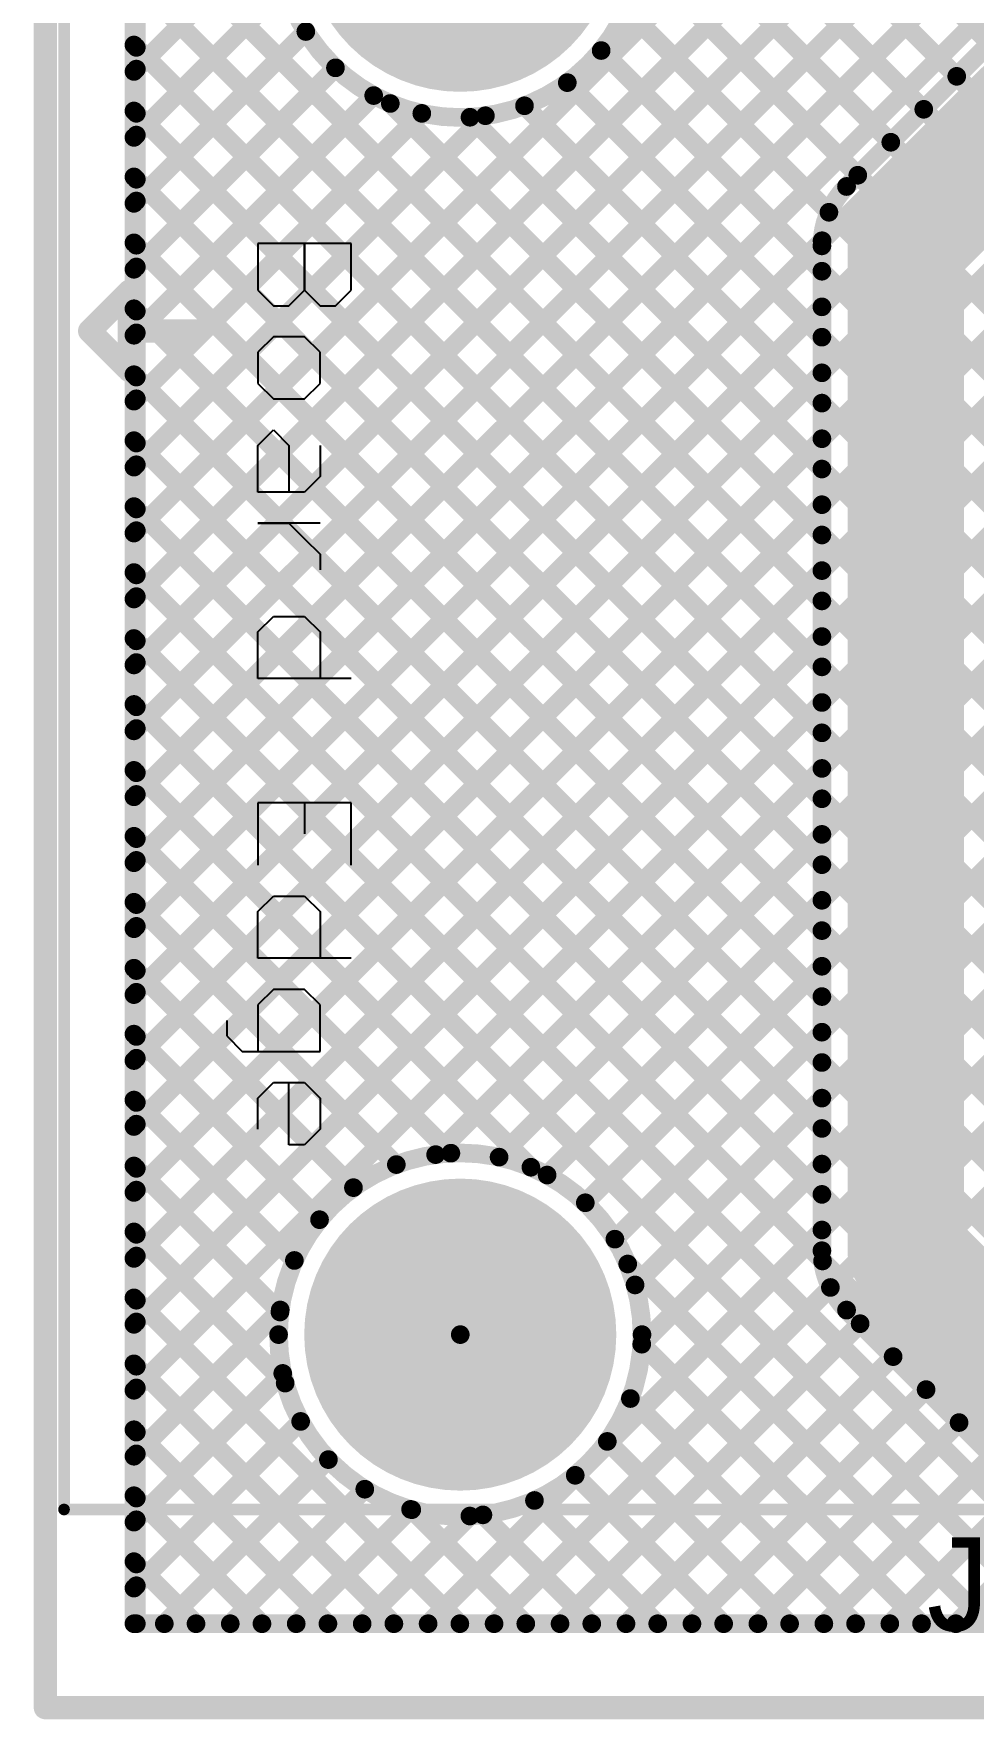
# Model space of a CAD drawing. Header units: millimetres. Extents: x 3.9 to 7.44, y 1.03 to 3.16.
# Drawn here: x 3.897 to 4.3, y 1.027 to 1.75 of the extents above; entities that cross this region are included whole.
import ezdxf

# ---------------------------------------------------------------- set-up
doc = ezdxf.new("R2010")
doc.units = ezdxf.units.MM
doc.header["$MEASUREMENT"] = 0
for name, color, linetype in [('BottomLayer', 5, 'Continuous'), ('BottomSolder', 6, 'Continuous'), ('Mechanical2', 216, 'Continuous'), ('PadHoleLayer', 156, 'Continuous'), ('TopLayer', 1, 'Continuous'), ('TopOverlay', 2, 'Continuous'), ('TopSolder', 216, 'Continuous')]:
    doc.layers.add(name, color=color, linetype=linetype)

# ---------------------------------------------------------------- blocks, each defined once
blk = doc.blocks.new('0705510040_58')
at = {"layer": 'BottomSolder', "const_width": 0.004}
blk.add_lwpolyline([(0.323, -0.17008, 1), (0.327, -0.17008, 1)], format="xyb", close=True, dxfattribs=at)
at = {"layer": 'PadHoleLayer', "const_width": 0.06693}
for points in [[(-0.30846, -0.17008, 1), (-0.24154, -0.17008, 1)], [(0.29154, -0.17008, 1), (0.35846, -0.17008, 1)]]:
    blk.add_lwpolyline(points, format="xyb", close=True, dxfattribs=at)
at = {"layer": 'TopOverlay'}
for p, q in [((-0.143, -0.21689), (-0.143, -0.25688)), ((-0.12301, -0.21689), (-0.143, -0.21689)), ((-0.11634, -0.22356), (-0.12301, -0.21689)), ((0.04361, -0.21689), (0.04361, -0.25688)), ((0.12358, -0.21689), (0.09692, -0.21689)), ((0.09692, -0.21689), (0.09692, -0.25688)), ((0.16357, -0.21689), (0.16357, -0.25688)), ((-0.11634, -0.23022), (-0.11634, -0.22356)), ((-0.12301, -0.23689), (-0.11634, -0.23022)), ((-0.09635, -0.23022), (-0.10301, -0.23689)), ((-0.08302, -0.23022), (-0.09635, -0.23022)), ((-0.07635, -0.23689), (-0.08302, -0.23022)), ((-0.05636, -0.23022), (-0.04303, -0.23022)), ((-0.04303, -0.23022), (-0.03637, -0.23689)), ((-0.02304, -0.23022), (-0.02304, -0.25688)), ((-0.01637, -0.23689), (-0.00971, -0.23022)), ((-0.00971, -0.23022), (-0.00305, -0.23022)), ((0.01695, -0.23689), (0.02361, -0.23022)), ((0.02361, -0.23022), (0.04361, -0.23022)), ((0.13691, -0.23689), (0.14357, -0.23022)), ((0.14357, -0.23022), (0.16357, -0.23022)), ((0.18356, -0.23022), (0.1769, -0.23689)), ((0.20355, -0.23022), (0.18356, -0.23022)), ((0.20355, -0.26355), (0.20355, -0.23022)), ((0.21688, -0.23689), (0.22355, -0.23022)), ((0.22355, -0.23022), (0.23688, -0.23022)), ((0.23688, -0.23022), (0.24354, -0.23689)), ((-0.12301, -0.23689), (-0.143, -0.23689)), ((-0.143, -0.23689), (-0.12301, -0.23689)), ((-0.11634, -0.24355), (-0.12301, -0.23689)), ((-0.10301, -0.23689), (-0.10301, -0.25022)), ((-0.07635, -0.25022), (-0.07635, -0.23689)), ((-0.03637, -0.23689), (-0.03637, -0.25688)), ((-0.02304, -0.24355), (-0.01637, -0.23689)), ((0.01695, -0.25022), (0.01695, -0.23689)), ((0.09692, -0.23689), (0.11025, -0.23689)), ((0.13691, -0.25022), (0.13691, -0.23689)), ((0.1769, -0.23689), (0.1769, -0.25022)), ((0.21688, -0.25022), (0.21688, -0.23689)), ((0.24354, -0.23689), (0.24354, -0.24355)), ((-0.11634, -0.25022), (-0.11634, -0.24355)), ((-0.06303, -0.25022), (-0.05636, -0.24355)), ((-0.05636, -0.24355), (-0.03637, -0.24355)), ((-0.02304, -0.25688), (-0.02304, -0.24355)), ((0.24354, -0.24355), (0.21688, -0.24355)), ((-0.12301, -0.25688), (-0.11634, -0.25022)), ((-0.10301, -0.25022), (-0.09635, -0.25688)), ((-0.08302, -0.25688), (-0.07635, -0.25022)), ((-0.05636, -0.25688), (-0.06303, -0.25022)), ((0.02361, -0.25688), (0.01695, -0.25022)), ((0.14357, -0.25688), (0.13691, -0.25022)), ((0.1769, -0.25022), (0.18356, -0.25688)), ((0.22355, -0.25688), (0.21688, -0.25022)), ((-0.143, -0.25688), (-0.12301, -0.25688)), ((-0.09635, -0.25688), (-0.08302, -0.25688)), ((-0.03637, -0.25688), (-0.05636, -0.25688)), ((0.04361, -0.25688), (0.02361, -0.25688)), ((0.09692, -0.25688), (0.12358, -0.25688)), ((0.16357, -0.25688), (0.14357, -0.25688)), ((0.18356, -0.25688), (0.20355, -0.25688)), ((0.23688, -0.25688), (0.22355, -0.25688)), ((0.19689, -0.27021), (0.20355, -0.26355)), ((0.19023, -0.27021), (0.19689, -0.27021))]:
    blk.add_line(p, q, dxfattribs=at)
for points, const_width in [([(0.4, -0.34), (0.4, 0.114)], 0.005), ([(-0.1055, -0.312), (-0.1055, -0.282)], 0.01), ([(-0.1055, -0.329), (-0.1225, -0.312)], 0.01), ([(-0.1055, -0.312), (-0.1225, -0.312)], 0.01), ([(-0.0885, -0.312), (-0.1055, -0.312)], 0.01), ([(-0.1055, -0.329), (-0.0895, -0.313)], 0.01), ([(0.4, -0.34), (-0.353, -0.34)], 0.005)]:
    blk.add_lwpolyline(points, dxfattribs=dict(at, const_width=const_width))
for points, const_width in [([(-0.108, -0.282, 1), (-0.103, -0.282, 1)], 0.005), ([(-0.125, -0.312, 1), (-0.12, -0.312, 1)], 0.005), ([(-0.125, -0.312, 1), (-0.12, -0.312, 1)], 0.005), ([(-0.108, -0.312, 1), (-0.103, -0.312, 1)], 0.005), ([(-0.108, -0.312, 1), (-0.103, -0.312, 1)], 0.005), ([(-0.108, -0.312, 1), (-0.103, -0.312, 1)], 0.005), ([(-0.092, -0.313, 1), (-0.087, -0.313, 1)], 0.005), ([(-0.091, -0.312, 1), (-0.086, -0.312, 1)], 0.005), ([(-0.108, -0.329, 1), (-0.103, -0.329, 1)], 0.005), ([(-0.108, -0.329, 1), (-0.103, -0.329, 1)], 0.005), ([(0.39875, -0.34, 1), (0.40125, -0.34, 1)], 0.0025), ([(0.39875, -0.34, 1), (0.40125, -0.34, 1)], 0.0025)]:
    blk.add_lwpolyline(points, format="xyb", close=True, dxfattribs=dict(at, const_width=const_width))
at = {"layer": 'TopSolder', "const_width": 0.004}
blk.add_lwpolyline([(0.323, -0.17008, 1), (0.327, -0.17008, 1)], format="xyb", close=True, dxfattribs=at)

msp = doc.modelspace()

# ---------------------------------------------------------------- linework, layer by layer
at = {"layer": 'BottomLayer'}
for points, const_width in [([(3.941, 1.068), (3.941, 2.997)], 0.008), ([(3.941, 1.50855), (4.52695, 2.0945)], 0.008), ([(3.941, 1.48027), (4.55523, 2.0945)], 0.008), ([(3.941, 1.45198), (4.58352, 2.0945)], 0.008), ([(3.941, 1.53684), (4.49866, 2.0945)], 0.008), ([(3.941, 1.39542), (4.64008, 2.0945)], 0.008), ([(3.941, 1.4237), (4.6118, 2.0945)], 0.008), ([(3.941, 2.08355), (4.29282, 1.73173)], 0.008), ([(3.941, 2.05527), (4.27868, 1.71759)], 0.008), ([(4.06024, 1.9926), (4.30696, 1.74587)], 0.008), ([(4.15496, 1.81302), (4.26454, 1.70345)], 0.008), ([(3.941, 1.80071), (4.235, 1.50671)], 0.008), ([(3.941, 1.73483), (4.00209, 1.79592)], 0.008), ([(4.15726, 1.78244), (4.25039, 1.6893)], 0.008), ([(3.941, 1.77242), (4.235, 1.47842)], 0.008), ([(3.941, 1.70654), (4.005, 1.77055)], 0.008), ([(4.24559, 1.6845), (4.3285, 1.76741)], 0.008), ([(4.15111, 1.7603), (4.23801, 1.67341)], 0.008), ([(4.271, 1.659), (4.354, 1.742)], 0.05), ([(3.941, 1.67826), (4.01368, 1.75094)], 0.008), ([(3.941, 1.74414), (4.235, 1.45014)], 0.008), ([(4.14034, 1.74279), (4.235, 1.64813)], 0.008), ([(3.941, 1.64997), (4.02639, 1.73537)], 0.008), ([(4.12582, 1.72902), (4.235, 1.61984)], 0.008), ([(3.941, 1.62169), (4.04279, 1.72348)], 0.008), ([(4.04991, 1.72008), (4.235, 1.53499)], 0.008), ([(4.10746, 1.7191), (4.235, 1.59156)], 0.008), ([(3.941, 1.71586), (4.235, 1.42185)], 0.008), ([(3.941, 1.59341), (4.06343, 1.71584)], 0.008), ([(3.941, 1.56512), (4.0907, 1.71482)], 0.008), ([(4.08409, 1.71418), (4.235, 1.56328)], 0.008), ([(3.941, 1.68757), (4.235, 1.39357)], 0.008), ([(4.271, 1.228), (4.271, 1.659)], 0.05), ([(3.941, 1.36713), (4.23507, 1.6612)], 0.008), ([(3.941, 1.65929), (4.235, 1.36529)], 0.008), ([(4.235, 1.228), (4.235, 1.659)], 0.008), ([(3.941, 1.33885), (4.235, 1.63285)], 0.008), ([(3.941, 1.631), (4.235, 1.337)], 0.008), ([(3.941, 1.31056), (4.235, 1.60456)], 0.008), ([(3.941, 1.60272), (4.235, 1.30872)], 0.008), ([(3.941, 1.28228), (4.235, 1.57628)], 0.008), ([(3.941, 1.57443), (4.235, 1.28043)], 0.008), ([(3.941, 1.25399), (4.235, 1.54799)], 0.008), ([(3.941, 1.54615), (4.235, 1.25215)], 0.008), ([(3.941, 1.22571), (4.235, 1.51971)], 0.008), ([(3.941, 1.51787), (4.23527, 1.22359)], 0.008), ([(3.941, 1.19743), (4.235, 1.49143)], 0.008), ([(3.941, 1.48958), (4.36258, 1.068)], 0.008), ([(3.941, 1.16914), (4.235, 1.46314)], 0.008), ([(3.941, 1.4613), (4.3343, 1.068)], 0.008), ([(4.06935, 1.26921), (4.235, 1.43486)], 0.008), ([(3.941, 1.43301), (4.11021, 1.2638)], 0.008), ([(4.09656, 1.26813), (4.235, 1.40657)], 0.008), ([(3.941, 1.40473), (4.0759, 1.26983)], 0.008), ([(4.11716, 1.26045), (4.235, 1.37829)], 0.008), ([(3.941, 1.37644), (4.0525, 1.26494)], 0.008), ([(3.941, 1.34816), (4.03411, 1.25504)], 0.008), ([(4.13354, 1.24855), (4.235, 1.35)], 0.008), ([(4.13354, 1.24855), (4.235, 1.35)], 0.008), ([(3.941, 1.31987), (4.01957, 1.2413)], 0.008), ([(4.14623, 1.23295), (4.235, 1.32172)], 0.008), ([(3.941, 1.29159), (4.00878, 1.22381)], 0.008), ([(4.15488, 1.21331), (4.235, 1.29344)], 0.008), ([(3.941, 1.26331), (4.0026, 1.20171)], 0.008), ([(4.15774, 1.18789), (4.235, 1.26515)], 0.008), ([(4.271, 1.228), (4.393, 1.106)], 0.05), ([(3.941, 1.23502), (4.00482, 1.1712)], 0.008), ([(4.06613, 1.068), (4.235, 1.23687)], 0.008), ([(4.15172, 1.22229), (4.30601, 1.068)], 0.008), ([(4.09442, 1.068), (4.23864, 1.21222)], 0.008), ([(3.941, 1.20674), (4.07974, 1.068)], 0.008), ([(3.941, 1.14086), (4.00271, 1.20257)], 0.008), ([(4.1227, 1.068), (4.25139, 1.19669)], 0.008), ([(4.24559, 1.2025), (4.3675, 1.08059)], 0.008), ([(4.15099, 1.068), (4.26554, 1.18255)], 0.008), ([(4.15775, 1.18798), (4.27773, 1.068)], 0.008), ([(3.941, 1.17845), (4.05145, 1.068)], 0.008), ([(3.941, 1.11257), (4.00379, 1.17536)], 0.008), ([(4.17927, 1.068), (4.27968, 1.16841)], 0.008), ([(4.15287, 1.16458), (4.24944, 1.068)], 0.008), ([(3.941, 1.08429), (4.01147, 1.15476)], 0.008), ([(4.20755, 1.068), (4.29382, 1.15427)], 0.008), ([(3.941, 1.15017), (4.02317, 1.068)], 0.008), ([(4.14297, 1.14619), (4.22116, 1.068)], 0.008), ([(3.953, 1.068), (4.02337, 1.13838)], 0.008), ([(3.953, 1.068), (4.02337, 1.13838)], 0.008), ([(4.23584, 1.068), (4.30796, 1.14012)], 0.008), ([(4.12922, 1.13165), (4.19287, 1.068)], 0.008), ([(3.98128, 1.068), (4.03897, 1.12569)], 0.008), ([(4.26412, 1.068), (4.32211, 1.12598)], 0.008), ([(3.941, 1.12188), (3.99488, 1.068)], 0.008), ([(4.00956, 1.068), (4.05861, 1.11704)], 0.008), ([(4.05912, 1.1169), (4.10802, 1.068)], 0.008), ([(4.11173, 1.12086), (4.16459, 1.068)], 0.008), ([(4.03785, 1.068), (4.08403, 1.11418)], 0.008), ([(4.08963, 1.11468), (4.13631, 1.068)], 0.008), ([(4.29241, 1.068), (4.33625, 1.11184)], 0.008), ([(3.941, 1.0936), (3.9666, 1.068)], 0.008), ([(3.941, 1.068), (4.47043, 1.068)], 0.008)]:
    msp.add_lwpolyline(points, dxfattribs=dict(at, const_width=const_width))
for points, const_width in [([(4.15785, 1.792, 1), (4.00199, 1.792, 1)], 0.008), ([(4.01168, 1.75094, 1), (4.01568, 1.75094, 1)], 0.004), ([(3.939, 1.74414, 1), (3.943, 1.74414, 1)], 0.004), ([(4.13834, 1.74279, 1), (4.14234, 1.74279, 1)], 0.004), ([(3.939, 1.73483, 1), (3.943, 1.73483, 1)], 0.004), ([(4.02439, 1.73537, 1), (4.02839, 1.73537, 1)], 0.004), ([(4.29082, 1.73173, 1), (4.29482, 1.73173, 1)], 0.004), ([(4.12382, 1.72902, 1), (4.12782, 1.72902, 1)], 0.004), ([(4.04079, 1.72348, 1), (4.04479, 1.72348, 1)], 0.004), ([(4.04791, 1.72008, 1), (4.05191, 1.72008, 1)], 0.004), ([(4.10546, 1.7191, 1), (4.10946, 1.7191, 1)], 0.004), ([(4.27668, 1.71759, 1), (4.28068, 1.71759, 1)], 0.004), ([(3.939, 1.71586, 1), (3.943, 1.71586, 1)], 0.004), ([(4.06143, 1.71584, 1), (4.06543, 1.71584, 1)], 0.004), ([(4.08209, 1.71418, 1), (4.08609, 1.71418, 1)], 0.004), ([(4.0887, 1.71482, 1), (4.0927, 1.71482, 1)], 0.004), ([(3.939, 1.70654, 1), (3.943, 1.70654, 1)], 0.004), ([(4.26254, 1.70345, 1), (4.26654, 1.70345, 1)], 0.004), ([(4.24839, 1.6893, 1), (4.25239, 1.6893, 1)], 0.004), ([(3.939, 1.68757, 1), (3.943, 1.68757, 1)], 0.004), ([(4.24354, 1.68446, 1), (4.24754, 1.68446, 1)], 0.004), ([(4.24359, 1.6845, 1), (4.24759, 1.6845, 1)], 0.004), ([(4.24359, 1.6845, 1), (4.24759, 1.6845, 1)], 0.004), ([(3.939, 1.67826, 1), (3.943, 1.67826, 1)], 0.004), ([(4.23601, 1.67341, 1), (4.24001, 1.67341, 1)], 0.004), ([(4.2585, 1.659, 1), (4.2835, 1.659, 1)], 0.025), ([(4.2585, 1.659, 1), (4.2835, 1.659, 1)], 0.025), ([(3.939, 1.65929, 1), (3.943, 1.65929, 1)], 0.004), ([(4.233, 1.659, 1), (4.237, 1.659, 1)], 0.004), ([(4.233, 1.659, 1), (4.237, 1.659, 1)], 0.004), ([(4.233, 1.659, 1), (4.237, 1.659, 1)], 0.004), ([(4.23307, 1.6612, 1), (4.23707, 1.6612, 1)], 0.004), ([(3.939, 1.64997, 1), (3.943, 1.64997, 1)], 0.004), ([(4.233, 1.64813, 1), (4.237, 1.64813, 1)], 0.004), ([(3.939, 1.631, 1), (3.943, 1.631, 1)], 0.004), ([(4.233, 1.63285, 1), (4.237, 1.63285, 1)], 0.004), ([(3.939, 1.62169, 1), (3.943, 1.62169, 1)], 0.004), ([(4.233, 1.61984, 1), (4.237, 1.61984, 1)], 0.004), ([(3.939, 1.60272, 1), (3.943, 1.60272, 1)], 0.004), ([(4.233, 1.60456, 1), (4.237, 1.60456, 1)], 0.004), ([(3.939, 1.59341, 1), (3.943, 1.59341, 1)], 0.004), ([(4.233, 1.59156, 1), (4.237, 1.59156, 1)], 0.004), ([(3.939, 1.57443, 1), (3.943, 1.57443, 1)], 0.004), ([(4.233, 1.57628, 1), (4.237, 1.57628, 1)], 0.004), ([(3.939, 1.56512, 1), (3.943, 1.56512, 1)], 0.004), ([(4.233, 1.56328, 1), (4.237, 1.56328, 1)], 0.004), ([(3.939, 1.54615, 1), (3.943, 1.54615, 1)], 0.004), ([(4.233, 1.54799, 1), (4.237, 1.54799, 1)], 0.004), ([(3.939, 1.53684, 1), (3.943, 1.53684, 1)], 0.004), ([(4.233, 1.53499, 1), (4.237, 1.53499, 1)], 0.004), ([(3.939, 1.51787, 1), (3.943, 1.51787, 1)], 0.004), ([(4.233, 1.51971, 1), (4.237, 1.51971, 1)], 0.004), ([(3.939, 1.50855, 1), (3.943, 1.50855, 1)], 0.004), ([(4.233, 1.50671, 1), (4.237, 1.50671, 1)], 0.004), ([(3.939, 1.48958, 1), (3.943, 1.48958, 1)], 0.004), ([(4.233, 1.49143, 1), (4.237, 1.49143, 1)], 0.004), ([(3.939, 1.48027, 1), (3.943, 1.48027, 1)], 0.004), ([(4.233, 1.47842, 1), (4.237, 1.47842, 1)], 0.004), ([(3.939, 1.4613, 1), (3.943, 1.4613, 1)], 0.004), ([(4.233, 1.46314, 1), (4.237, 1.46314, 1)], 0.004), ([(3.939, 1.45198, 1), (3.943, 1.45198, 1)], 0.004), ([(4.233, 1.45014, 1), (4.237, 1.45014, 1)], 0.004), ([(4.233, 1.43486, 1), (4.237, 1.43486, 1)], 0.004), ([(3.939, 1.43301, 1), (3.943, 1.43301, 1)], 0.004), ([(3.939, 1.4237, 1), (3.943, 1.4237, 1)], 0.004), ([(4.233, 1.42185, 1), (4.237, 1.42185, 1)], 0.004), ([(4.233, 1.40657, 1), (4.237, 1.40657, 1)], 0.004), ([(3.939, 1.40473, 1), (3.943, 1.40473, 1)], 0.004), ([(3.939, 1.39542, 1), (3.943, 1.39542, 1)], 0.004), ([(4.233, 1.39357, 1), (4.237, 1.39357, 1)], 0.004), ([(4.233, 1.37829, 1), (4.237, 1.37829, 1)], 0.004), ([(3.939, 1.37644, 1), (3.943, 1.37644, 1)], 0.004), ([(3.939, 1.36713, 1), (3.943, 1.36713, 1)], 0.004), ([(4.233, 1.36529, 1), (4.237, 1.36529, 1)], 0.004), ([(3.939, 1.34816, 1), (3.943, 1.34816, 1)], 0.004), ([(4.233, 1.35, 1), (4.237, 1.35, 1)], 0.004), ([(4.233, 1.35, 1), (4.237, 1.35, 1)], 0.004), ([(3.939, 1.33885, 1), (3.943, 1.33885, 1)], 0.004), ([(4.233, 1.337, 1), (4.237, 1.337, 1)], 0.004), ([(3.939, 1.31987, 1), (3.943, 1.31987, 1)], 0.004), ([(4.233, 1.32172, 1), (4.237, 1.32172, 1)], 0.004), ([(3.939, 1.31056, 1), (3.943, 1.31056, 1)], 0.004), ([(4.233, 1.30872, 1), (4.237, 1.30872, 1)], 0.004), ([(3.939, 1.29159, 1), (3.943, 1.29159, 1)], 0.004), ([(4.233, 1.29344, 1), (4.237, 1.29344, 1)], 0.004), ([(3.939, 1.28228, 1), (3.943, 1.28228, 1)], 0.004), ([(4.233, 1.28043, 1), (4.237, 1.28043, 1)], 0.004), ([(4.15785, 1.192, 1), (4.00199, 1.192, 1)], 0.008), ([(4.06735, 1.26921, 1), (4.07135, 1.26921, 1)], 0.004), ([(4.0739, 1.26983, 1), (4.0779, 1.26983, 1)], 0.004), ([(3.939, 1.26331, 1), (3.943, 1.26331, 1)], 0.004), ([(4.0505, 1.26494, 1), (4.0545, 1.26494, 1)], 0.004), ([(4.09456, 1.26813, 1), (4.09856, 1.26813, 1)], 0.004), ([(4.10821, 1.2638, 1), (4.11221, 1.2638, 1)], 0.004), ([(4.233, 1.26515, 1), (4.237, 1.26515, 1)], 0.004), ([(4.03211, 1.25504, 1), (4.03611, 1.25504, 1)], 0.004), ([(4.11516, 1.26045, 1), (4.11916, 1.26045, 1)], 0.004), ([(3.939, 1.25399, 1), (3.943, 1.25399, 1)], 0.004), ([(4.13154, 1.24855, 1), (4.13554, 1.24855, 1)], 0.004), ([(4.13154, 1.24855, 1), (4.13554, 1.24855, 1)], 0.004), ([(4.233, 1.25215, 1), (4.237, 1.25215, 1)], 0.004), ([(4.2585, 1.228, 1), (4.2835, 1.228, 1)], 0.025), ([(4.2585, 1.228, 1), (4.2835, 1.228, 1)], 0.025), ([(4.01757, 1.2413, 1), (4.02157, 1.2413, 1)], 0.004), ([(3.939, 1.23502, 1), (3.943, 1.23502, 1)], 0.004), ([(4.14423, 1.23295, 1), (4.14823, 1.23295, 1)], 0.004), ([(4.233, 1.23687, 1), (4.237, 1.23687, 1)], 0.004), ([(3.939, 1.22571, 1), (3.943, 1.22571, 1)], 0.004), ([(4.233, 1.228, 1), (4.237, 1.228, 1)], 0.004), ([(4.233, 1.228, 1), (4.237, 1.228, 1)], 0.004), ([(4.233, 1.228, 1), (4.237, 1.228, 1)], 0.004), ([(4.00678, 1.22381, 1), (4.01078, 1.22381, 1)], 0.004), ([(4.14972, 1.22229, 1), (4.15372, 1.22229, 1)], 0.004), ([(4.23327, 1.22359, 1), (4.23727, 1.22359, 1)], 0.004), ([(4.15288, 1.21331, 1), (4.15688, 1.21331, 1)], 0.004), ([(4.23664, 1.21222, 1), (4.24064, 1.21222, 1)], 0.004), ([(3.939, 1.20674, 1), (3.943, 1.20674, 1)], 0.004), ([(3.939, 1.19743, 1), (3.943, 1.19743, 1)], 0.004), ([(4.0006, 1.20171, 1), (4.0046, 1.20171, 1)], 0.004), ([(4.00071, 1.20257, 1), (4.00471, 1.20257, 1)], 0.004), ([(4.24354, 1.20254, 1), (4.24754, 1.20254, 1)], 0.004), ([(4.24359, 1.2025, 1), (4.24759, 1.2025, 1)], 0.004), ([(4.24359, 1.2025, 1), (4.24759, 1.2025, 1)], 0.004), ([(4.24939, 1.19669, 1), (4.25339, 1.19669, 1)], 0.004), ([(3.99999, 1.192, 1), (4.00399, 1.192, 1)], 0.004), ([(4.15585, 1.192, 1), (4.15985, 1.192, 1)], 0.004), ([(4.15574, 1.18789, 1), (4.15974, 1.18789, 1)], 0.004), ([(4.15575, 1.18798, 1), (4.15975, 1.18798, 1)], 0.004), ([(4.26354, 1.18255, 1), (4.26754, 1.18255, 1)], 0.004), ([(3.939, 1.17845, 1), (3.943, 1.17845, 1)], 0.004), ([(4.00179, 1.17536, 1), (4.00579, 1.17536, 1)], 0.004), ([(3.939, 1.16914, 1), (3.943, 1.16914, 1)], 0.004), ([(4.00282, 1.1712, 1), (4.00682, 1.1712, 1)], 0.004), ([(4.27768, 1.16841, 1), (4.28168, 1.16841, 1)], 0.004), ([(4.15087, 1.16458, 1), (4.15487, 1.16458, 1)], 0.004), ([(4.00947, 1.15476, 1), (4.01347, 1.15476, 1)], 0.004), ([(4.29182, 1.15427, 1), (4.29582, 1.15427, 1)], 0.004), ([(3.939, 1.15017, 1), (3.943, 1.15017, 1)], 0.004), ([(4.14097, 1.14619, 1), (4.14497, 1.14619, 1)], 0.004), ([(3.939, 1.14086, 1), (3.943, 1.14086, 1)], 0.004), ([(4.02137, 1.13838, 1), (4.02537, 1.13838, 1)], 0.004), ([(4.02137, 1.13838, 1), (4.02537, 1.13838, 1)], 0.004), ([(4.12722, 1.13165, 1), (4.13122, 1.13165, 1)], 0.004), ([(4.03697, 1.12569, 1), (4.04098, 1.12569, 1)], 0.004), ([(3.939, 1.12188, 1), (3.943, 1.12188, 1)], 0.004), ([(4.05661, 1.11704, 1), (4.06061, 1.11704, 1)], 0.004), ([(4.05712, 1.1169, 1), (4.06112, 1.1169, 1)], 0.004), ([(4.10973, 1.12086, 1), (4.11373, 1.12086, 1)], 0.004), ([(3.939, 1.11257, 1), (3.943, 1.11257, 1)], 0.004), ([(4.08203, 1.11418, 1), (4.08603, 1.11418, 1)], 0.004), ([(4.08763, 1.11468, 1), (4.09163, 1.11468, 1)], 0.004), ([(3.939, 1.0936, 1), (3.943, 1.0936, 1)], 0.004), ([(3.939, 1.08429, 1), (3.943, 1.08429, 1)], 0.004), ([(3.939, 1.068, 1), (3.943, 1.068, 1)], 0.004), ([(3.939, 1.068, 1), (3.943, 1.068, 1)], 0.004), ([(3.951, 1.068, 1), (3.955, 1.068, 1)], 0.004), ([(3.951, 1.068, 1), (3.955, 1.068, 1)], 0.004), ([(3.9646, 1.068, 1), (3.9686, 1.068, 1)], 0.004), ([(3.97928, 1.068, 1), (3.98328, 1.068, 1)], 0.004), ([(3.99288, 1.068, 1), (3.99688, 1.068, 1)], 0.004), ([(4.00756, 1.068, 1), (4.01156, 1.068, 1)], 0.004), ([(4.02117, 1.068, 1), (4.02517, 1.068, 1)], 0.004), ([(4.03585, 1.068, 1), (4.03985, 1.068, 1)], 0.004), ([(4.04945, 1.068, 1), (4.05345, 1.068, 1)], 0.004), ([(4.06413, 1.068, 1), (4.06813, 1.068, 1)], 0.004), ([(4.07774, 1.068, 1), (4.08174, 1.068, 1)], 0.004), ([(4.09242, 1.068, 1), (4.09642, 1.068, 1)], 0.004), ([(4.10602, 1.068, 1), (4.11002, 1.068, 1)], 0.004), ([(4.1207, 1.068, 1), (4.1247, 1.068, 1)], 0.004), ([(4.13431, 1.068, 1), (4.13831, 1.068, 1)], 0.004), ([(4.14899, 1.068, 1), (4.15299, 1.068, 1)], 0.004), ([(4.16259, 1.068, 1), (4.16659, 1.068, 1)], 0.004), ([(4.17727, 1.068, 1), (4.18127, 1.068, 1)], 0.004), ([(4.19087, 1.068, 1), (4.19487, 1.068, 1)], 0.004), ([(4.20555, 1.068, 1), (4.20955, 1.068, 1)], 0.004), ([(4.21916, 1.068, 1), (4.22316, 1.068, 1)], 0.004), ([(4.23384, 1.068, 1), (4.23784, 1.068, 1)], 0.004), ([(4.24744, 1.068, 1), (4.25144, 1.068, 1)], 0.004), ([(4.26212, 1.068, 1), (4.26612, 1.068, 1)], 0.004), ([(4.27573, 1.068, 1), (4.27973, 1.068, 1)], 0.004), ([(4.29041, 1.068, 1), (4.29441, 1.068, 1)], 0.004)]:
    msp.add_lwpolyline(points, format="xyb", close=True, dxfattribs=dict(at, const_width=const_width))
at = {"layer": 'BottomLayer', "const_width": 0.008}
for points in [[(4.235, 1.659, -0.199396), (4.24559, 1.6845)], [(4.235, 1.659, -0.198912), (4.24554, 1.68446)], [(4.24554, 1.20254, -0.198912), (4.235, 1.228)], [(4.24559, 1.2025, -0.199396), (4.235, 1.228)]]:
    msp.add_lwpolyline(points, format="xyb", dxfattribs=at)
at = {"layer": 'Mechanical2', "const_width": 0.01}
for points in [[(3.902, 3.03), (3.902, 1.032)], [(3.902, 1.032), (7.303, 1.032)]]:
    msp.add_lwpolyline(points, dxfattribs=at)
at = {"layer": 'Mechanical2', "const_width": 0.005}
msp.add_lwpolyline([(3.8995, 1.032, 1), (3.9045, 1.032, 1)], format="xyb", close=True, dxfattribs=at)
msp.add_lwpolyline([(3.8995, 1.032, 1), (3.9045, 1.032, 1)], format="xyb", close=True, dxfattribs=at)
at = {"layer": 'TopLayer', "const_width": 0.008}
for points in [[(3.93998, 1.068), (3.93998, 3)], [(3.93998, 1.53582), (4.58339, 2.17922)], [(3.93998, 1.50754), (4.5863, 2.15385)], [(3.93998, 2.08457), (4.37104, 1.65351)], [(3.93998, 2.05628), (4.37354, 1.62272)], [(4.06024, 1.9926), (4.38014, 1.67269)], [(3.93998, 1.47925), (4.38437, 1.92364)], [(3.93998, 1.45097), (4.38408, 1.89506)], [(3.93998, 1.42268), (4.38408, 1.86678)], [(3.93998, 1.3944), (4.38408, 1.83849)], [(4.15496, 1.81302), (4.38754, 1.58045)], [(3.93998, 1.80173), (4.37576, 1.36594)], [(3.93998, 1.73381), (4.00209, 1.79592)], [(3.93998, 1.36611), (4.36671, 1.79284)], [(4.15726, 1.78244), (4.37507, 1.56462)], [(3.93998, 1.77344), (4.36974, 1.34369)], [(3.93998, 1.70553), (4.005, 1.77055)], [(3.93998, 1.33783), (4.36671, 1.76456)], [(4.15111, 1.7603), (4.36971, 1.5417)], [(3.93998, 1.67724), (4.01368, 1.75094)], [(3.93998, 1.74516), (4.39791, 1.28723)], [(4.14034, 1.74279), (4.39658, 1.48655)], [(3.93998, 1.30955), (4.36671, 1.73627)], [(3.93998, 1.64896), (4.02639, 1.73537)], [(4.12582, 1.72902), (4.38103, 1.47382)], [(3.93998, 1.62067), (4.04279, 1.72348)], [(3.93998, 1.71687), (4.38195, 1.27491)], [(4.04991, 1.72008), (4.38864, 1.38135)], [(4.10746, 1.7191), (4.37145, 1.45511)], [(3.93998, 1.59239), (4.06343, 1.71584)], [(3.93998, 1.5641), (4.0907, 1.71482)], [(4.08409, 1.71418), (4.37234, 1.42594)], [(3.93998, 1.28126), (4.36671, 1.70799)], [(3.93998, 1.25298), (4.37564, 1.68863)], [(3.93998, 1.68859), (4.37189, 1.25668)], [(3.93998, 1.6603), (4.37146, 1.22882)], [(3.93998, 1.22469), (4.37186, 1.65657)], [(3.93998, 1.63202), (4.45977, 1.11223)], [(3.93998, 1.19641), (4.37167, 1.62809)], [(3.93998, 1.16812), (4.38149, 1.60963)], [(3.93998, 1.60374), (4.46485, 1.07887)], [(4.06935, 1.26921), (4.39725, 1.5971)], [(3.93998, 1.57545), (4.44743, 1.068)], [(3.93998, 1.54717), (4.41915, 1.068)], [(4.09656, 1.26813), (4.36971, 1.54129)], [(3.93998, 1.51888), (4.39086, 1.068)], [(4.11716, 1.26045), (4.37542, 1.51871)], [(4.13354, 1.24855), (4.38809, 1.50309)], [(4.13354, 1.24855), (4.38809, 1.50309)], [(3.93998, 1.4906), (4.36258, 1.068)], [(3.93998, 1.46231), (4.3343, 1.068)], [(4.14623, 1.23295), (4.37289, 1.45961)], [(3.93998, 1.43403), (4.11021, 1.2638)], [(4.15488, 1.21331), (4.37124, 1.42968)], [(4.15774, 1.18789), (4.38059, 1.41074)], [(3.93998, 1.40575), (4.0759, 1.26983)], [(4.06613, 1.068), (4.39593, 1.3978)], [(3.93998, 1.37746), (4.0525, 1.26494)], [(3.93998, 1.34918), (4.03411, 1.25504)], [(4.09442, 1.068), (4.36973, 1.34331)], [(3.93998, 1.32089), (4.01957, 1.2413)], [(4.1227, 1.068), (4.37475, 1.32004)], [(4.15099, 1.068), (4.387, 1.30401)], [(3.93998, 1.29261), (4.00878, 1.22381)], [(3.93998, 1.26432), (4.0026, 1.20171)], [(4.17927, 1.068), (4.37432, 1.26305)], [(3.93998, 1.23604), (4.00482, 1.1712)], [(4.20755, 1.068), (4.37086, 1.2313)], [(4.15172, 1.22229), (4.30601, 1.068)], [(4.23584, 1.068), (4.37971, 1.21187)], [(3.93998, 1.20776), (4.07974, 1.068)], [(3.93998, 1.13984), (4.00271, 1.20257)], [(4.26412, 1.068), (4.39465, 1.19852)], [(4.29241, 1.068), (4.41619, 1.19178)], [(4.15775, 1.18798), (4.27773, 1.068)], [(3.93998, 1.17947), (4.05145, 1.068)], [(3.93998, 1.11156), (4.00379, 1.17536)], [(4.15287, 1.16458), (4.24944, 1.068)], [(3.93998, 1.08327), (4.01147, 1.15476)], [(3.93998, 1.15119), (4.02317, 1.068)], [(4.14297, 1.14619), (4.22116, 1.068)], [(3.953, 1.068), (4.02337, 1.13838)], [(3.953, 1.068), (4.02337, 1.13838)], [(4.12922, 1.13165), (4.19287, 1.068)], [(3.98128, 1.068), (4.03897, 1.12569)], [(3.93998, 1.1229), (3.99488, 1.068)], [(4.00956, 1.068), (4.05861, 1.11704)], [(4.05912, 1.1169), (4.10802, 1.068)], [(4.11173, 1.12086), (4.16459, 1.068)], [(4.03785, 1.068), (4.08403, 1.11418)], [(4.08963, 1.11468), (4.13631, 1.068)], [(3.93998, 1.09462), (3.9666, 1.068)], [(3.93998, 1.068), (4.47043, 1.068)]]:
    msp.add_lwpolyline(points, dxfattribs=at)
at = {"layer": 'TopLayer'}
for points, const_width in [([(4.15785, 1.792, 1), (4.00199, 1.792, 1)], 0.008), ([(4.01168, 1.75094, 1), (4.01568, 1.75094, 1)], 0.004), ([(3.93798, 1.74516, 1), (3.94198, 1.74516, 1)], 0.004), ([(4.13834, 1.74279, 1), (4.14234, 1.74279, 1)], 0.004), ([(3.93798, 1.73381, 1), (3.94198, 1.73381, 1)], 0.004), ([(4.02439, 1.73537, 1), (4.02839, 1.73537, 1)], 0.004), ([(4.12382, 1.72902, 1), (4.12782, 1.72902, 1)], 0.004), ([(3.93798, 1.71687, 1), (3.94198, 1.71687, 1)], 0.004), ([(4.04079, 1.72348, 1), (4.04479, 1.72348, 1)], 0.004), ([(4.04791, 1.72008, 1), (4.05191, 1.72008, 1)], 0.004), ([(4.10546, 1.7191, 1), (4.10946, 1.7191, 1)], 0.004), ([(4.06143, 1.71584, 1), (4.06543, 1.71584, 1)], 0.004), ([(4.08209, 1.71418, 1), (4.08609, 1.71418, 1)], 0.004), ([(4.0887, 1.71482, 1), (4.0927, 1.71482, 1)], 0.004), ([(3.93798, 1.70553, 1), (3.94198, 1.70553, 1)], 0.004), ([(3.93798, 1.68859, 1), (3.94198, 1.68859, 1)], 0.004), ([(3.93798, 1.67724, 1), (3.94198, 1.67724, 1)], 0.004), ([(3.93798, 1.6603, 1), (3.94198, 1.6603, 1)], 0.004), ([(3.93798, 1.64896, 1), (3.94198, 1.64896, 1)], 0.004), ([(3.93798, 1.63202, 1), (3.94198, 1.63202, 1)], 0.004), ([(3.93798, 1.62067, 1), (3.94198, 1.62067, 1)], 0.004), ([(3.93798, 1.60374, 1), (3.94198, 1.60374, 1)], 0.004), ([(3.93798, 1.59239, 1), (3.94198, 1.59239, 1)], 0.004), ([(3.93798, 1.57545, 1), (3.94198, 1.57545, 1)], 0.004), ([(3.93798, 1.5641, 1), (3.94198, 1.5641, 1)], 0.004), ([(3.93798, 1.54717, 1), (3.94198, 1.54717, 1)], 0.004), ([(3.93798, 1.53582, 1), (3.94198, 1.53582, 1)], 0.004), ([(3.93798, 1.51888, 1), (3.94198, 1.51888, 1)], 0.004), ([(3.93798, 1.50754, 1), (3.94198, 1.50754, 1)], 0.004), ([(3.93798, 1.4906, 1), (3.94198, 1.4906, 1)], 0.004), ([(3.93798, 1.47925, 1), (3.94198, 1.47925, 1)], 0.004), ([(3.93798, 1.46231, 1), (3.94198, 1.46231, 1)], 0.004), ([(3.93798, 1.45097, 1), (3.94198, 1.45097, 1)], 0.004), ([(3.93798, 1.43403, 1), (3.94198, 1.43403, 1)], 0.004), ([(3.93798, 1.42268, 1), (3.94198, 1.42268, 1)], 0.004), ([(3.93798, 1.40575, 1), (3.94198, 1.40575, 1)], 0.004), ([(3.93798, 1.3944, 1), (3.94198, 1.3944, 1)], 0.004), ([(3.93798, 1.37746, 1), (3.94198, 1.37746, 1)], 0.004), ([(3.93798, 1.36611, 1), (3.94198, 1.36611, 1)], 0.004), ([(3.93798, 1.34918, 1), (3.94198, 1.34918, 1)], 0.004), ([(3.93798, 1.33783, 1), (3.94198, 1.33783, 1)], 0.004), ([(3.93798, 1.32089, 1), (3.94198, 1.32089, 1)], 0.004), ([(3.93798, 1.30955, 1), (3.94198, 1.30955, 1)], 0.004), ([(3.93798, 1.29261, 1), (3.94198, 1.29261, 1)], 0.004), ([(3.93798, 1.28126, 1), (3.94198, 1.28126, 1)], 0.004), ([(4.15785, 1.192, 1), (4.00199, 1.192, 1)], 0.008), ([(4.06735, 1.26921, 1), (4.07135, 1.26921, 1)], 0.004), ([(4.0739, 1.26983, 1), (4.0779, 1.26983, 1)], 0.004), ([(3.93798, 1.26432, 1), (3.94198, 1.26432, 1)], 0.004), ([(4.0505, 1.26494, 1), (4.0545, 1.26494, 1)], 0.004), ([(4.09456, 1.26813, 1), (4.09856, 1.26813, 1)], 0.004), ([(4.10821, 1.2638, 1), (4.11221, 1.2638, 1)], 0.004), ([(4.03211, 1.25504, 1), (4.03611, 1.25504, 1)], 0.004), ([(4.11516, 1.26045, 1), (4.11916, 1.26045, 1)], 0.004), ([(3.93798, 1.25298, 1), (3.94198, 1.25298, 1)], 0.004), ([(4.13154, 1.24855, 1), (4.13554, 1.24855, 1)], 0.004), ([(4.13154, 1.24855, 1), (4.13554, 1.24855, 1)], 0.004), ([(4.01757, 1.2413, 1), (4.02157, 1.2413, 1)], 0.004), ([(3.93798, 1.23604, 1), (3.94198, 1.23604, 1)], 0.004), ([(4.14423, 1.23295, 1), (4.14823, 1.23295, 1)], 0.004), ([(3.93798, 1.22469, 1), (3.94198, 1.22469, 1)], 0.004), ([(4.00678, 1.22381, 1), (4.01078, 1.22381, 1)], 0.004), ([(4.14972, 1.22229, 1), (4.15372, 1.22229, 1)], 0.004), ([(4.15288, 1.21331, 1), (4.15688, 1.21331, 1)], 0.004), ([(3.93798, 1.20776, 1), (3.94198, 1.20776, 1)], 0.004), ([(3.93798, 1.19641, 1), (3.94198, 1.19641, 1)], 0.004), ([(4.0006, 1.20171, 1), (4.0046, 1.20171, 1)], 0.004), ([(4.00071, 1.20257, 1), (4.00471, 1.20257, 1)], 0.004), ([(3.99999, 1.192, 1), (4.00399, 1.192, 1)], 0.004), ([(4.15585, 1.192, 1), (4.15985, 1.192, 1)], 0.004), ([(4.15574, 1.18789, 1), (4.15974, 1.18789, 1)], 0.004), ([(4.15575, 1.18798, 1), (4.15975, 1.18798, 1)], 0.004), ([(3.93798, 1.17947, 1), (3.94198, 1.17947, 1)], 0.004), ([(4.00179, 1.17536, 1), (4.00579, 1.17536, 1)], 0.004), ([(3.93798, 1.16812, 1), (3.94198, 1.16812, 1)], 0.004), ([(4.00282, 1.1712, 1), (4.00682, 1.1712, 1)], 0.004), ([(4.15087, 1.16458, 1), (4.15487, 1.16458, 1)], 0.004), ([(4.00947, 1.15476, 1), (4.01347, 1.15476, 1)], 0.004), ([(3.93798, 1.15119, 1), (3.94198, 1.15119, 1)], 0.004), ([(4.14097, 1.14619, 1), (4.14497, 1.14619, 1)], 0.004), ([(3.93798, 1.13984, 1), (3.94198, 1.13984, 1)], 0.004), ([(4.02137, 1.13838, 1), (4.02537, 1.13838, 1)], 0.004), ([(4.02137, 1.13838, 1), (4.02537, 1.13838, 1)], 0.004), ([(4.12722, 1.13165, 1), (4.13122, 1.13165, 1)], 0.004), ([(4.03697, 1.12569, 1), (4.04098, 1.12569, 1)], 0.004), ([(3.93798, 1.1229, 1), (3.94198, 1.1229, 1)], 0.004), ([(4.05661, 1.11704, 1), (4.06061, 1.11704, 1)], 0.004), ([(4.05712, 1.1169, 1), (4.06112, 1.1169, 1)], 0.004), ([(4.10973, 1.12086, 1), (4.11373, 1.12086, 1)], 0.004), ([(3.93798, 1.11156, 1), (3.94198, 1.11156, 1)], 0.004), ([(4.08203, 1.11418, 1), (4.08603, 1.11418, 1)], 0.004), ([(4.08763, 1.11468, 1), (4.09163, 1.11468, 1)], 0.004), ([(3.93798, 1.09462, 1), (3.94198, 1.09462, 1)], 0.004), ([(3.93798, 1.08327, 1), (3.94198, 1.08327, 1)], 0.004), ([(3.93798, 1.068, 1), (3.94198, 1.068, 1)], 0.004), ([(3.93798, 1.068, 1), (3.94198, 1.068, 1)], 0.004), ([(3.951, 1.068, 1), (3.955, 1.068, 1)], 0.004), ([(3.951, 1.068, 1), (3.955, 1.068, 1)], 0.004), ([(3.9646, 1.068, 1), (3.9686, 1.068, 1)], 0.004), ([(3.97928, 1.068, 1), (3.98328, 1.068, 1)], 0.004), ([(3.99288, 1.068, 1), (3.99688, 1.068, 1)], 0.004), ([(4.00756, 1.068, 1), (4.01156, 1.068, 1)], 0.004), ([(4.02117, 1.068, 1), (4.02517, 1.068, 1)], 0.004), ([(4.03585, 1.068, 1), (4.03985, 1.068, 1)], 0.004), ([(4.04945, 1.068, 1), (4.05345, 1.068, 1)], 0.004), ([(4.06413, 1.068, 1), (4.06813, 1.068, 1)], 0.004), ([(4.07774, 1.068, 1), (4.08174, 1.068, 1)], 0.004), ([(4.09242, 1.068, 1), (4.09642, 1.068, 1)], 0.004), ([(4.10602, 1.068, 1), (4.11002, 1.068, 1)], 0.004), ([(4.1207, 1.068, 1), (4.1247, 1.068, 1)], 0.004), ([(4.13431, 1.068, 1), (4.13831, 1.068, 1)], 0.004), ([(4.14899, 1.068, 1), (4.15299, 1.068, 1)], 0.004), ([(4.16259, 1.068, 1), (4.16659, 1.068, 1)], 0.004), ([(4.17727, 1.068, 1), (4.18127, 1.068, 1)], 0.004), ([(4.19087, 1.068, 1), (4.19487, 1.068, 1)], 0.004), ([(4.20555, 1.068, 1), (4.20955, 1.068, 1)], 0.004), ([(4.21916, 1.068, 1), (4.22316, 1.068, 1)], 0.004), ([(4.23384, 1.068, 1), (4.23784, 1.068, 1)], 0.004), ([(4.24744, 1.068, 1), (4.25144, 1.068, 1)], 0.004), ([(4.26212, 1.068, 1), (4.26612, 1.068, 1)], 0.004), ([(4.27573, 1.068, 1), (4.27973, 1.068, 1)], 0.004), ([(4.29041, 1.068, 1), (4.29441, 1.068, 1)], 0.004)]:
    msp.add_lwpolyline(points, format="xyb", close=True, dxfattribs=dict(at, const_width=const_width))

# ---------------------------------------------------------------- block references
at = {"rotation": 270}
msp.add_blockref('0705510040_58', (4.25, 1.517), dxfattribs=at)

# ---------------------------------------------------------------- texts
at = {"layer": 'TopOverlay'}
msp.add_text('J11', height=0.04, dxfattribs=at).set_placement((4.28, 1.065))

doc.saveas('drawing.dxf')
